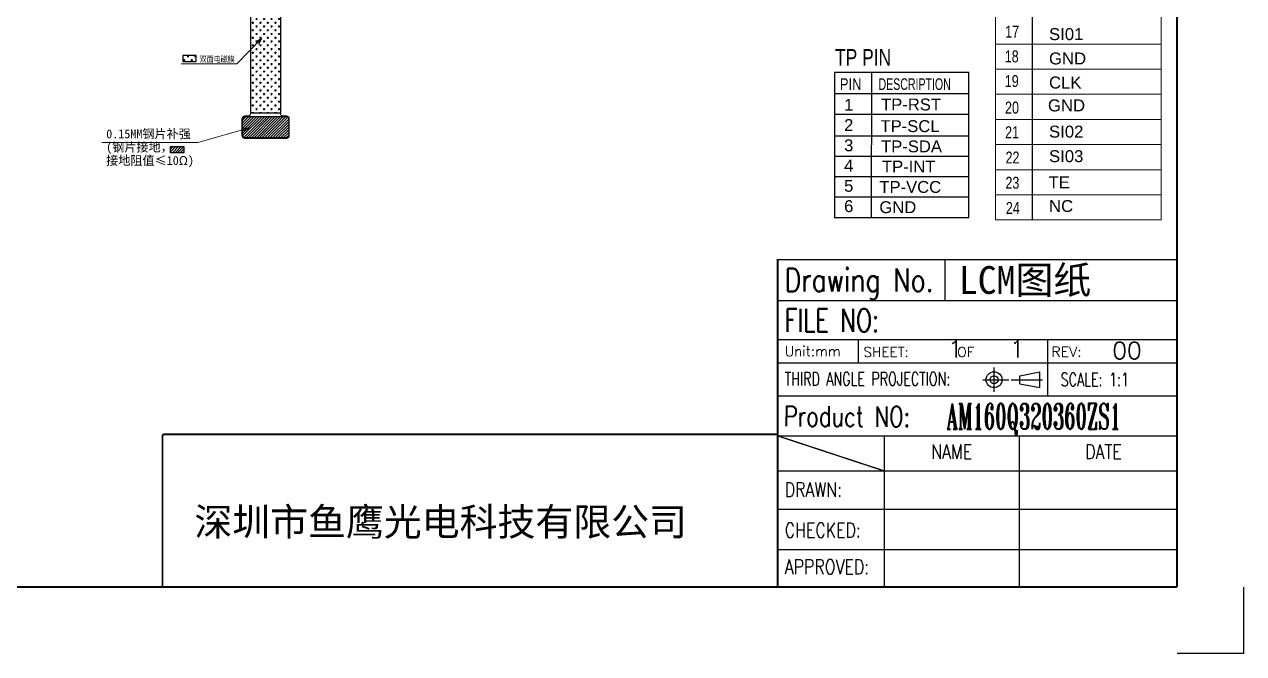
# Model space of a CAD drawing. Header units: millimetres. Extents: x 2678 to 7528, y -1679 to -1155.
# Drawn here: x 3717.7 to 3923.7, y -1408.4 to -1302 of the extents above; entities that cross this region are included whole.
import ezdxf
from ezdxf.enums import TextEntityAlignment as Align

# ---------------------------------------------------------------- set-up
doc = ezdxf.new("R2010")
doc.units = ezdxf.units.MM
doc.linetypes.add('CENTER', pattern=[50.8, 31.75, -6.35, 6.35, -6.35])
doc.layers.add('Dim', color=3, linetype='Continuous', lineweight=13)
doc.layers.add('DIM（标注）', color=3, linetype='Continuous', lineweight=15)
doc.layers.add('EMI', color=8, linetype='Continuous')
doc.layers.add('LCM-FPC', color=30, linetype='Continuous')
doc.styles.add('CCN-1', font='', dxfattribs={"width": 0.85})
doc.styles.add('DIM', font='txt.shx', dxfattribs={"bigfont": 'chineset.shx'})
doc.styles.add('ROMAND', font='romans.shx', dxfattribs={"height": 2.5})
doc.styles.get("Standard").update_dxf_attribs({"font": 'arial.ttf'})
doc.styles.add('TITLE', font='ROMANT.SHX')
doc.styles.add('宋体', font='')
doc.styles.add('汉字', font='')
doc.styles.add('粗体汉字', font='')
doc.styles.get('CCN-1').set_extended_font_data('SimSun')
doc.styles.get('宋体').set_extended_font_data('SimSun')
doc.styles.get('汉字').set_extended_font_data('SimSun')
doc.styles.get('粗体汉字').set_extended_font_data('SimHei')
doc.dimstyles.new('DIM-CCN', dxfattribs={"dimscale": 0.9, "dimtxt": 1.7, "dimasz": 1.2, "dimexe": 1.5, "dimexo": 0.5, "dimgap": 0.3, "dimtad": 1, "dimzin": 0, "dimdsep": 46, "dimtxsty": 'CCN-1', "dimblk": 'OPEN30', "dimcen": 0.05, "dimclrd": 256, "dimclre": 256, "dimclrt": 7, "dimadec": 0, "dimazin": 0, "dimtfac": 1, "dimtofl": 0, "dimtmove": 0, "dimatfit": 3, "dimldrblk": 'OPEN30', "dimfxl": 1, "dimtolj": 1, "dimtzin": 0, "dimlwd": -1, "dimlwe": -1, "dimarcsym": 0})

# ---------------------------------------------------------------- blocks, each defined once
blk = doc.blocks.new('_Open30')
at = {"color": 0, "linetype": 'ByBlock', "lineweight": -2}
for p, q in [((-1, 0.27), (0, 0)), ((0, 0), (-1, -0.27)), ((0, 0), (-1, 0))]:
    blk.add_line(p, q, dxfattribs=at)

msp = doc.modelspace()

# ---------------------------------------------------------------- hatches: boundary and pattern name
h = msp.add_hatch()
h.set_pattern_fill('ANSI31', color=256, scale=0.1)
h.set_pattern_definition([(45, (399.55746, -1472.19573), (-0.224506403, 0.224506403), [])])
h.paths.add_polyline_path([(3754.9626, -1317.606, 0.41421356), (3754.5626, -1318.006), (3754.5626, -1320.806, 0.41421356), (3754.9626, -1321.206), (3761.9626, -1321.206, 0.41421356), (3762.3626, -1320.806), (3762.3626, -1318.006, 0.41421356), (3761.9626, -1317.606), (3761.4626, -1317.606)])
h = msp.add_hatch()
h.set_pattern_fill('ANSI31', color=256, scale=0.1)
h.set_pattern_definition([(45, (3084.42827, -1610.21422), (-0.2245064, 0.2245064), [])])
h.paths.add_polyline_path([(3742.3933, -1323.7271), (3742.3933, -1322.6844), (3744.6319, -1322.6844), (3744.6319, -1323.7271)])
at = {"layer": 'EMI'}
h = msp.add_hatch(dxfattribs=at)
h.set_pattern_fill('CROSS', color=8, scale=0.1, style=0)
h.set_pattern_definition([(180, (6917.4957, -411.48417), (-0.635, 0.635), [0.3175, -0.9525]), (90, (6917.33694, -411.6429), (0.635, 0.635), [0.3175, -0.9525])])
edge = h.paths.add_edge_path()
edge.add_line((3742.0993, -1290.0058), (3751.3339, -1290.0058))
edge.add_line((3751.3339, -1290.0058), (3751.3339, -1283.6184))
edge.add_line((3751.3339, -1283.6184), (3770.6226, -1283.6184))
edge.add_line((3770.6226, -1283.6184), (3770.6226, -1287.2874))
edge.add_line((3770.6226, -1287.2874), (3762.0937, -1287.2874))
edge.add_line((3762.0937, -1287.2874), (3762.0937, -1298.747))
edge.add_line((3762.0937, -1298.747), (3761.4626, -1298.747))
edge.add_arc((3761.4626, -1299.247), 0.5, 90, 180)
edge.add_line((3760.9626, -1299.247), (3760.9626, -1317.012))
edge.add_line((3760.9626, -1317.012), (3755.9626, -1317.012))
edge.add_line((3755.9626, -1317.012), (3755.9626, -1299.247))
edge.add_arc((3755.4626, -1299.247), 0.5, 0, 90)
edge.add_line((3755.4626, -1298.747), (3742.6976, -1298.747))
edge.add_arc((3742.6976, -1298.247), 0.5, 179.99484, 270, ccw=False)
edge.add_line((3742.1976, -1298.247), (3742.1983, -1290.0058))
h = msp.add_hatch(dxfattribs=at)
h.set_pattern_fill('CROSS', color=8, scale=0.1, style=0)
h.set_pattern_definition([(0, (3252.42174, -1518.25194), (0.635, 0.635), [0.3175, -0.9525]), (90, (3252.5805, -1518.4107), (-0.635, 0.635), [0.3175, -0.9525])])
h.paths.add_polyline_path([(3744.4742, -1307.2744), (3744.4742, -1308.317), (3746.7128, -1308.317), (3746.7128, -1307.2744)])

# ---------------------------------------------------------------- linework, layer by layer
at = {"color": 7, "linetype": 'Continuous', "lineweight": 5}
for p, q in [((3881.8154, -1228.8628), (3881.8154, -1335.0823)), ((3909.7939, -1335.0823), (3909.7939, -1228.8628)), ((3881.8154, -1305.3409), (3909.7939, -1305.3409)), ((3881.8154, -1309.5896), (3909.7939, -1309.5896)), ((3881.8154, -1313.8384), (3909.7939, -1313.8384)), ((3881.8154, -1318.0872), (3909.7939, -1318.0872)), ((3881.8154, -1322.336), (3909.7939, -1322.336)), ((3881.8154, -1326.5848), (3909.7939, -1326.5848)), ((3881.8154, -1330.8335), (3909.7939, -1330.8335)), ((3881.8154, -1335.0823), (3909.7939, -1335.0823))]:
    msp.add_line(p, q, dxfattribs=at)
at = {"color": 7}
msp.add_line((3887.9853, -1228.8628), (3887.9853, -1335.0823), dxfattribs=at)
at = {"linetype": 'CENTER'}
for p, q in [((3881.5668, -1364.1627), (3881.5668, -1360.0157)), ((3879.6483, -1362.0892), (3884.055, -1362.0892)), ((3884.471, -1362.0892), (3889.7435, -1362.0892))]:
    msp.add_line(p, q, dxfattribs=at)
at = {"linetype": 'Continuous'}
for p, q in [((3885.9064, -1361.4182), (3889.283, -1360.7472)), ((3885.9064, -1362.7602), (3885.9064, -1361.4182)), ((3889.283, -1363.4311), (3889.283, -1360.7472)), ((3885.9064, -1362.7602), (3889.283, -1363.4311))]:
    msp.add_line(p, q, dxfattribs=at)
for p, q in [((3923.7413, -1397.1476), (3923.7413, -1408.3867)), ((3923.7413, -1408.3867), (3912.5021, -1408.3867))]:
    msp.add_line(p, q)
for points, const_width in [([(3912.5021, -1183.603), (3912.5021, -1397.1476)], 0.3372), ([(3845.0095, -1341.8142), (3912.5021, -1341.8142)], 0.2248), ([(3873.2884, -1348.7515), (3873.2884, -1341.8142)], 0.2248), ([(3845.067, -1348.7515), (3912.5021, -1348.7515)], 0.2248), ([(3845.067, -1355.3012), (3912.5021, -1355.3012)], 0.2248), ([(3858.6067, -1359.235), (3858.6067, -1355.3012)], 0.2248), ([(3890.6062, -1359.235), (3890.6062, -1355.3012)], 0.2248), ([(3845.067, -1359.235), (3912.5021, -1359.235)], 0.2248), ([(3890.6062, -1364.8545), (3890.6062, -1359.235)], 0.2248), ([(3845.067, -1364.8545), (3912.5021, -1364.8545)], 0.2248), ([(3845.067, -1371.5981), (3912.5021, -1371.5981)], 0.2248), ([(3845.067, -1371.5981), (3863.0497, -1377.5248)], 0.2248), ([(3845.067, -1371.5981), (3912.5021, -1371.5981)], 0.2248), ([(3863.0497, -1371.5981), (3863.0497, -1397.1476)], 0.2248), ([(3885.8407, -1371.5981), (3885.8407, -1397.1476)], 0.2248), ([(3845.067, -1377.5248), (3912.5021, -1377.5248)], 0.2248), ([(3845.067, -1383.9796), (3912.5021, -1383.9796)], 0.2248), ([(3845.067, -1390.8419), (3912.5021, -1390.8419)], 0.2248), ([(3601.682, -1397.1476), (3912.5021, -1397.1476)], 0.3372)]:
    msp.add_lwpolyline(points, dxfattribs=dict(const_width=const_width))
at = {"color": 4}
for points in [[(3912.5021, -1302.4298), (3912.5021, -1341.8142), (3879.7421, -1341.8142)], [(3854.5646, -1334.6923), (3877.2852, -1334.6923), (3877.3164, -1310.1551), (3854.6248, -1310.1551), (3854.6287, -1334.6923)], [(3860.8585, -1310.1551), (3860.8223, -1334.6923)], [(3877.2563, -1313.7903), (3854.5646, -1313.7903)], [(3854.5646, -1317.2149), (3877.2563, -1317.2149)], [(3854.5646, -1320.8757), (3877.2563, -1320.8757)], [(3854.5646, -1324.3003), (3877.2563, -1324.3003)], [(3854.5646, -1327.725), (3877.2563, -1327.725)], [(3854.5646, -1331.1496), (3877.2563, -1331.1496)]]:
    msp.add_lwpolyline(points, dxfattribs=at)
msp.add_lwpolyline([(3761.4626, -1317.606), (3761.9626, -1317.606, -0.41421356), (3762.3626, -1318.006), (3762.3626, -1320.806, -0.41421356), (3761.9626, -1321.206), (3754.9626, -1321.206, -0.41421356), (3754.5626, -1320.806), (3754.5626, -1318.006, -0.41421356), (3754.9626, -1317.606), (3755.4626, -1317.606)], format="xyb", close=True)
msp.add_lwpolyline([(3742.3933, -1323.7271), (3742.3933, -1322.6844), (3744.6319, -1322.6844), (3744.6319, -1323.7271)], close=True)
msp.add_lwpolyline([(3845.0095, -1397.1476, 0.3372, 0.3372, 0), (3845.0095, -1341.8142, 0.2248, 0.2248, 0), (3912.5597, -1341.8142, 0.2248, 0.2248, 0)], format="xyseb")
at = {"const_width": 0.3237}
msp.add_lwpolyline([(3741.0383, -1397.1476), (3741.0383, -1371.6368, -0.41421356), (3741.362, -1371.3131), (3845.0426, -1371.3131)], format="xyb", dxfattribs=at)
at = {"linetype": 'Continuous'}
for radius in [1.342, 0.671]:
    msp.add_circle((3881.5668, -1362.0892), radius, dxfattribs=at)
at = {"layer": 'EMI'}
msp.add_lwpolyline([(3742.0993, -1290.0058), (3751.3339, -1290.0058), (3751.3339, -1283.6184), (3770.6226, -1283.6184), (3770.6226, -1287.2874), (3762.0937, -1287.2874), (3762.0937, -1298.747), (3761.4626, -1298.747, 0.41421356), (3760.9626, -1299.247), (3760.9626, -1317.012), (3755.9626, -1317.012), (3755.9626, -1299.247, 0.41421356), (3755.4626, -1298.747), (3742.6976, -1298.747, -0.41423994), (3742.1976, -1298.247), (3742.1983, -1290.0058)], format="xyb", dxfattribs=at)
at = {"layer": 'EMI', "color": 8}
msp.add_lwpolyline([(3744.4742, -1307.2744), (3744.4742, -1308.317), (3746.7128, -1308.317), (3746.7128, -1307.2744)], close=True, dxfattribs=at)
at = {"layer": 'LCM-FPC', "lineweight": 5}
msp.add_lwpolyline([(3761.4626, -1298.747, 0.41421356), (3760.9626, -1299.247), (3760.9626, -1317.012, 0.41421356), (3761.4626, -1317.506), (3761.9626, -1317.506, -0.41421356), (3762.4626, -1318.006), (3762.4626, -1320.806, -0.41421356), (3761.9626, -1321.306), (3754.9626, -1321.306, -0.41421356), (3754.4626, -1320.806), (3754.4626, -1318.006, -0.41421356), (3754.9626, -1317.506), (3755.4626, -1317.506, 0.41421356), (3755.9626, -1317.012), (3755.9626, -1299.247, 0.41421356), (3755.4626, -1298.747), (3742.6976, -1298.747, -0.41423994), (3742.1976, -1298.247), (3742.1991, -1280.5268, -0.41418719), (3742.6991, -1280.0269), (3770.1226, -1280.0269, -0.41421356), (3770.6226, -1280.5269), (3770.6226, -1298.247, -0.41421356), (3770.1226, -1298.747)], format="xyb", close=True, dxfattribs=at)

# ---------------------------------------------------------------- texts
at = {"color": 7, "linetype": 'Continuous', "lineweight": 5, "width": 0.75}
for s, p in [('17', (3884.6296, -1304.2515)), ('18', (3884.5479, -1308.4466)), ('19', (3884.5583, -1312.6059)), ('20', (3884.6023, -1317.1003)), ('21', (3884.606, -1321.2735)), ('22', (3884.6854, -1325.5385)), ('23', (3884.6668, -1329.8036)), ('24', (3884.7395, -1334.0645))]:
    msp.add_text(s, height=2.02176, dxfattribs=at).set_placement(p, align=Align.CENTER)
at = {"color": 4, "linetype": 'Continuous', "lineweight": 5, "width": 0.75}
msp.add_text('TP PIN', height=2.808, dxfattribs=at).set_placement((3859.4342, -1309), align=Align.CENTER)
at = {"color": 4}
for s, height, width, p in [('PIN', 1.9685, 0.8, (3855.5016, -1313.1046)), ('DESCRIPTION', 1.968497, 0.65, (3862.0391, -1313.1046))]:
    msp.add_text(s, height=height, dxfattribs=dict(at, width=width)).set_placement(p)
for s, height, p in [('TP-RST', 2.00756, (3862.4756, -1316.5636)), ('1', 2.0075, (3856.2242, -1316.6244)), ('2', 2.0076, (3856.2242, -1320.0491)), ('TP-SCL', 2.00756, (3862.3757, -1320.2244)), ('3', 2.0076, (3856.2242, -1323.4737)), ('TP-SDA', 2.00756, (3862.4799, -1323.6491)), ('4', 2.0076, (3856.2242, -1326.8983)), ('TP-INT', 2.00756, (3862.6248, -1327.0588)), ('5', 2.0076, (3856.2242, -1330.323)), ('TP-VCC', 2.00756, (3862.186, -1330.5043)), ('6', 2.0076, (3856.2242, -1333.7476)), ('GND', 2.00756, (3862.186, -1333.9289))]:
    msp.add_text(s, height=height, dxfattribs=at).set_placement(p)
at = {"style": 'ROMAND'}
for s, height, width, p, p2 in [('Drawing No.', 3.933715, 0.808172, (3846.191, -1347.1987), (3871.3496, -1347.1987)), ('FILE NO:', 3.93372, 0.751501, (3846.191, -1354.014), (3862.1267, -1354.014)), ('REV:', 1.68588, 1.09817, (3891.2609, -1358.1982), (3896.361, -1358.1982))]:
    msp.add_text(s, height=height, dxfattribs=dict(at, width=width)).set_placement(p, p2, align=Align.FIT)
at = {"lineweight": 0, "style": '粗体汉字'}
for s, height, p in [('LCM图纸', 4.69395, (3875.607, -1347.5775)), ('深圳市鱼鹰光电科技有限公司', 4.693952, (3746.4262, -1388.45))]:
    msp.add_text(s, height=height, dxfattribs=at).set_placement(p)
at = {"color": 1, "lineweight": 0, "style": 'DIM'}
for s, height, p in [('1', 2.8966, (3873.7696, -1358.3291)), ('1', 2.8966, (3884.2098, -1358.3291)), ('00', 2.89662, (3901.5541, -1358.6089))]:
    msp.add_text(s, height=height, dxfattribs=at).set_placement(p)
at = {"style": 'ROMAND'}
for s, height, p in [('Unit:mm', 1.68588, (3846.191, -1358.111)), ('SHEET:      OF', 1.685878, (3859.4864, -1358.2452))]:
    msp.add_text(s, height=height, dxfattribs=at).set_placement(p)
for s, height, width, p in [('THIRD ANGLE PROJECTION:', 2.247837, 0.7, (3846.191, -1363.0794)), ('SCALE: 1:1', 2.24784, 0.7, (3892.8284, -1363.1848)), ('DRAWN:', 2.43438, 0.8, (3846.191, -1381.8851)), ('DRAWN:', 2.43438, 0.8, (3846.191, -1381.8851)), ('CHECKED:', 2.43438, 0.8, (3846.191, -1388.7355)), ('APPROVED:', 2.43438, 0.8, (3846.191, -1394.9359))]:
    msp.add_text(s, height=height, dxfattribs=dict(at, width=width)).set_placement(p)
at = {"color": 2, "lineweight": 0, "style": 'TITLE', "width": 0.517102}
msp.add_text('AM160Q320360ZS1', height=4.3178, dxfattribs=at).set_placement((3873.5298, -1370.4211))
at = {"style": 'ROMAND', "width": 0.799028}
msp.add_text('Product NO:', height=3.416713, rotation=359.698507, dxfattribs=at).set_placement((3846.0122, -1369.9534), (3867.396, -1370.0659), align=Align.FIT)
at = {"style": 'ROMAND', "width": 0.8}
for s, p in [('NAME', (3874.4035, -1374.2686)), ('DATE', (3900.0507, -1374.2686))]:
    msp.add_text(s, height=2.43438, dxfattribs=at).set_placement(p, align=Align.MIDDLE_CENTER)
at = {"color": 7, "linetype": 'Continuous', "lineweight": 5, "char_height": 2.02176, "width": 25.090553, "attachment_point": 1}
for s, insert in [('SI01', (3890.8553, -1302.6584)), ('GND', (3890.8553, -1306.7705)), ('CLK', (3890.8553, -1310.8425)), ('GND', (3890.6762, -1314.7097)), ('SI02', (3890.8553, -1319.1402)), ('SI03', (3890.8553, -1323.291)), ('TE', (3890.7803, -1327.713)), ('NC', (3890.8553, -1331.7132))]:
    msp.add_mtext(s, dxfattribs=dict(at, insert=insert))
at = {"layer": 'Dim', "insert": (3747.2981, -1308.519), "char_height": 1, "width": 9.506698, "attachment_point": 7, "style": '汉字'}
msp.add_mtext('{\\fNSimSun|b0|i0|c134|p49;\\W0.85;双面电磁膜}', dxfattribs=at)
at = {"layer": 'DIM（标注）', "insert": (3731.5199, -1319.7792), "char_height": 1.5, "width": 28.612329, "attachment_point": 1, "line_spacing_factor": 0.9, "style": '宋体'}
msp.add_mtext('0.15MM钢片补强\\P{\\C2;(钢片接地，\\P接地阻值≤10Ω)}', dxfattribs=at)

# ---------------------------------------------------------------- leaders
at = {"layer": 'Dim'}
msp.add_leader([(3757.787, -1304.4223), (3753.5775, -1308.706), (3744.1835, -1308.706)], dimstyle='DIM-CCN', dxfattribs=at)
at = {"layer": 'Dim', "color": 0}
msp.add_leader([(3755.7246, -1319.5348), (3747.0134, -1321.9975), (3730.8004, -1321.9975)], dimstyle='DIM-CCN', override={"dimexe": 1}, dxfattribs=at)

doc.saveas('drawing.dxf')
